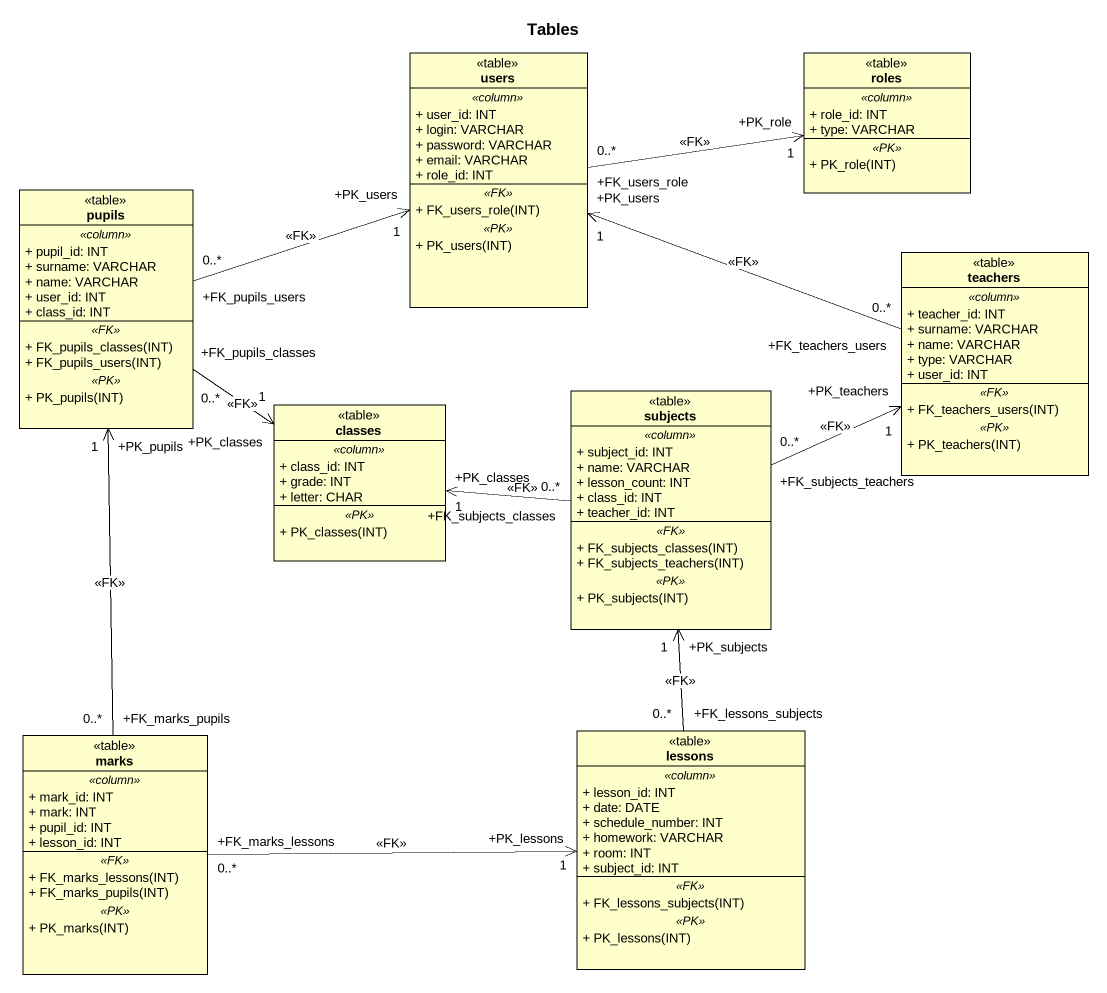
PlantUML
@startuml
title Tables
hide circle
hide empty members
skinparam classAttributeIconSize 0
class users <<table>> {
  .. <<column>> ..
  + user_id: INT
  + login: VARCHAR
  + password: VARCHAR
  + email: VARCHAR
  + role_id: INT
  .. <<FK>> ..
  + FK_users_role(INT)
  .. <<PK>> ..
  + PK_users(INT)
}
class roles <<table>> {
  .. <<column>> ..
  + role_id: INT
  + type: VARCHAR
  .. <<PK>> ..
  + PK_role(INT)
}
class pupils <<table>> {
  .. <<column>> ..
  + pupil_id: INT
  + surname: VARCHAR
  + name: VARCHAR
  + user_id: INT
  + class_id: INT
  .. <<FK>> ..
  + FK_pupils_classes(INT)
  + FK_pupils_users(INT)
  .. <<PK>> ..
  + PK_pupils(INT)
}
class teachers <<table>> {
  .. <<column>> ..
  + teacher_id: INT
  + surname: VARCHAR
  + name: VARCHAR
  + type: VARCHAR
  + user_id: INT
  .. <<FK>> ..
  + FK_teachers_users(INT)
  .. <<PK>> ..
  + PK_teachers(INT)
}
class subjects <<table>> {
  .. <<column>> ..
  + subject_id: INT
  + name: VARCHAR
  + lesson_count: INT
  + class_id: INT
  + teacher_id: INT
  .. <<FK>> ..
  + FK_subjects_classes(INT)
  + FK_subjects_teachers(INT)
  .. <<PK>> ..
  + PK_subjects(INT)
}
class classes <<table>> {
  .. <<column>> ..
  + class_id: INT
  + grade: INT
  + letter: CHAR
  .. <<PK>> ..
  + PK_classes(INT)
}
class marks <<table>> {
  .. <<column>> ..
  + mark_id: INT
  + mark: INT
  + pupil_id: INT
  + lesson_id: INT
  .. <<FK>> ..
  + FK_marks_lessons(INT)
  + FK_marks_pupils(INT)
  .. <<PK>> ..
  + PK_marks(INT)
}
class lessons <<table>> {
  .. <<column>> ..
  + lesson_id: INT
  + date: DATE
  + schedule_number: INT
  + homework: VARCHAR
  + room: INT
  + subject_id: INT
  .. <<FK>> ..
  + FK_lessons_subjects(INT)
  .. <<PK>> ..
  + PK_lessons(INT)
}
users "+FK_users_role\n0..*" -right-> "+PK_role\n1" roles : <<FK>>
pupils "+FK_pupils_users\n0..*" -right-> "+PK_users\n1" users : <<FK>>
pupils "+FK_pupils_classes\n0..*" --> "+PK_classes\n1" classes : <<FK>>
teachers "+FK_teachers_users\n0..*" -left-> "+PK_users\n1" users : <<FK>>
subjects "+FK_subjects_teachers\n0..*" -right-> "+PK_teachers\n1" teachers : <<FK>>
subjects "+FK_subjects_classes\n0..*" -left-> "+PK_classes\n1" classes : <<FK>>
marks "+FK_marks_pupils\n0..*" -up-> "+PK_pupils\n1" pupils : <<FK>>
marks "+FK_marks_lessons\n0..*" -right-> "+PK_lessons\n1" lessons : <<FK>>
lessons "+FK_lessons_subjects\n0..*" -up-> "+PK_subjects\n1" subjects : <<FK>>
@enduml
